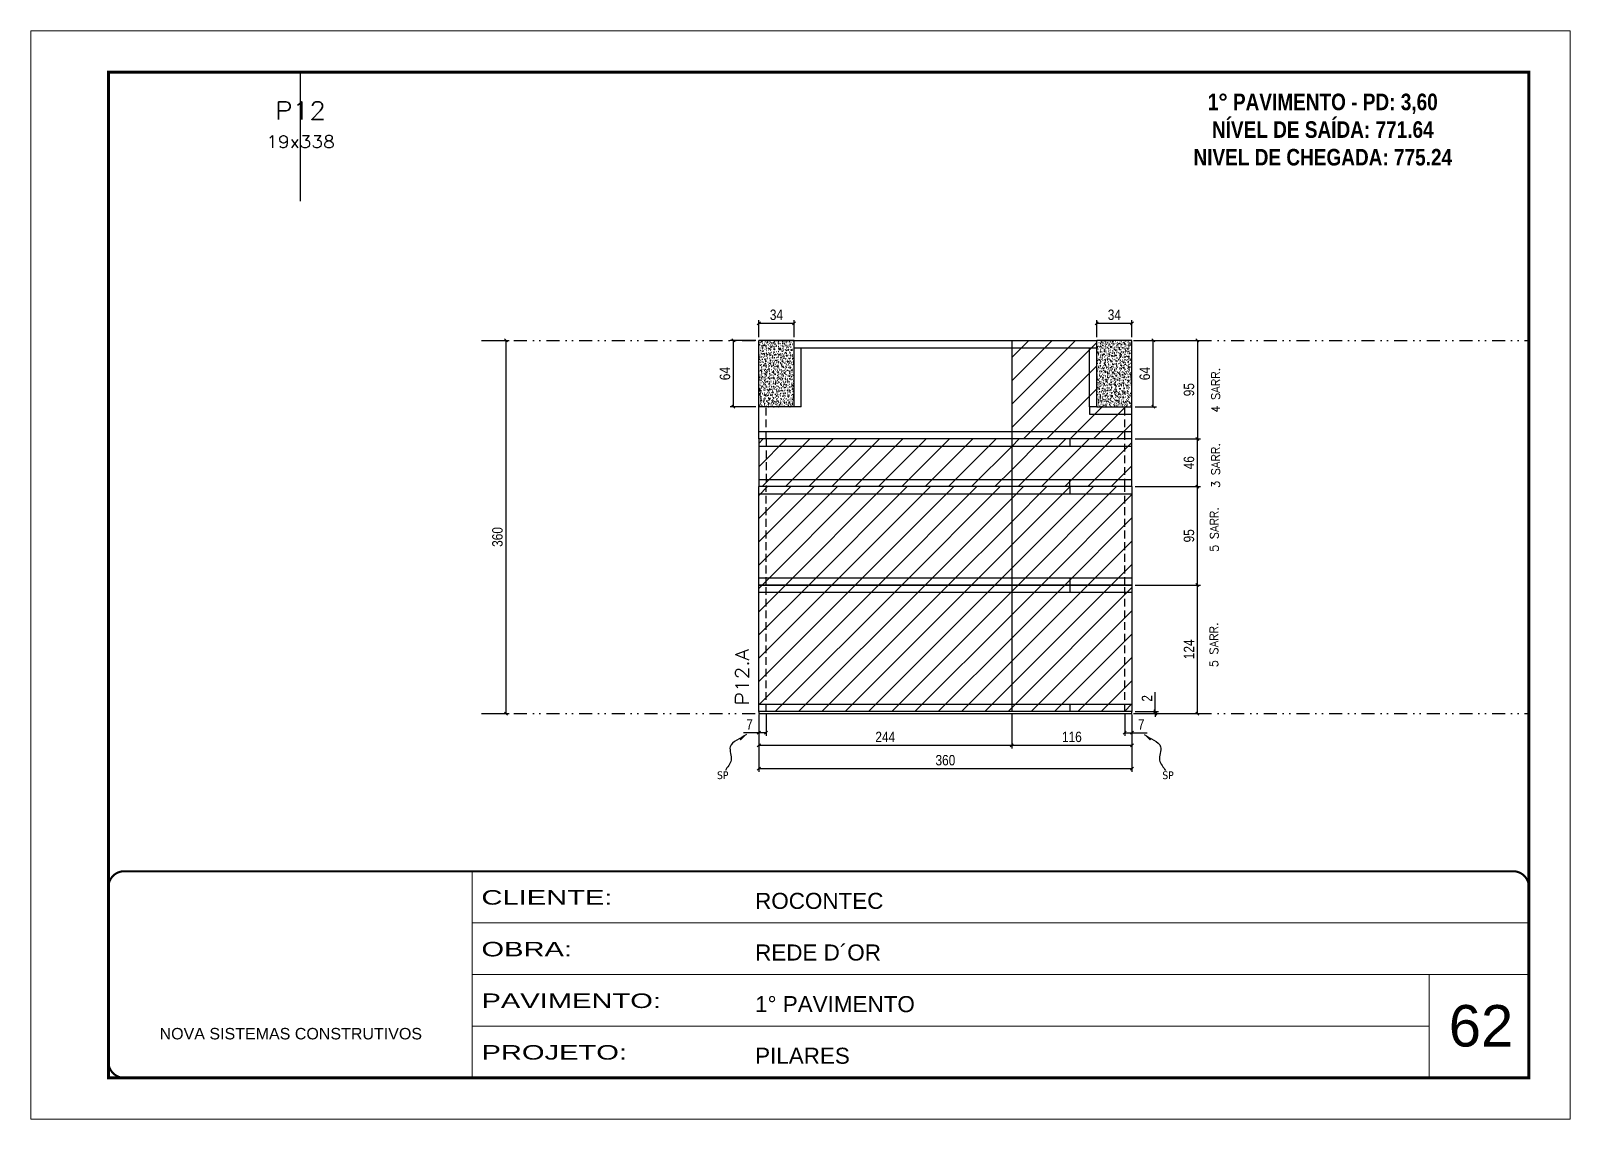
# Model space of a CAD drawing. Extents: x 2949 to 9203, y -16089 to 12527.
# Drawn here: x 4548 to 6033, y -5752 to -4702 of the extents above; entities that cross this region are included whole.
import ezdxf
from ezdxf.enums import TextEntityAlignment as Align

# ---------------------------------------------------------------- set-up
doc = ezdxf.new("R2010")
doc.units = 0
for name, pattern in [('CONTINUO', [0]), ('DASHED', [0.75, 0.5, -0.25]), ('DIVIDE2', [0.625, 0.25, -0.125, 0, -0.125, 0, -0.125]), ('HIDDEN', [0.375, 0.25, -0.125])]:
    doc.linetypes.add(name, pattern=pattern)
for name, color, linetype, lineweight in [('CARIMBO', 255, 'Continuous', 9), ('Folhas', 255, 'Continuous', 9), ('Hachura', 251, 'Continuous', 9), ('SARRAFO DE PRESSAO', 251, 'DASHED', 9), ('Texto Seção', 7, 'Continuous', 15)]:
    doc.layers.add(name, color=color, linetype=linetype, lineweight=lineweight)
for name, color, linetype in [('COTA', 241, 'Continuous'), ('cotas', 4, 'Continuous'), ('NOMENCLATURA', 7, 'Continuous'), ('Nível', 160, 'Continuous'), ('Painéis', 200, 'Continuous'), ('SARR_2.2x7', 40, 'Continuous'), ('Sarrafo de Pressão', 42, 'HIDDEN'), ('texto', 7, 'Continuous'), ('Texto de Titulo', 7, 'Continuous'), ('Texto Qtd Sarr', 242, 'Continuous')]:
    doc.layers.add(name, color=color, linetype=linetype)
doc.styles.add('ARIAL', font='arial.ttf')
doc.styles.add('COTA TECNICA', font='techl___.ttf', dxfattribs={"height": 10})
doc.styles.add('COTA TECNICA-50', font='techl___.ttf', dxfattribs={"height": 10})
doc.styles.add('REGUA-120', font='ROMANS.shx', dxfattribs={"height": 15})
doc.styles.add('ROMANC', font='techb___.ttf', dxfattribs={"height": 2.5})
doc.styles.add('ROMANS', font='romans.shx')
doc.styles.get("Standard").update_dxf_attribs({"font": 'arial.ttf'})
doc.styles.add('Tecnologia', font='')
doc.styles.get('Tecnologia').set_extended_font_data('Forgotten Futurist')
doc.dimstyles.new('COTA PAINEL-50', dxfattribs={"dimtxt": 10, "dimasz": 3, "dimexe": 3, "dimexo": 3, "dimgap": 3, "dimtad": 1, "dimdec": 1, "dimzin": 12, "dimdsep": 46, "dimtxsty": 'COTA TECNICA-50', "dimblk1": 'OBLIQUE', "dimblk2": 'OBLIQUE', "dimsah": 1, "dimcen": 0.9, "dimclrd": 4, "dimclre": 4, "dimclrt": 240, "dimadec": 1, "dimazin": 3, "dimtfac": 1, "dimtdec": 1, "dimtmove": 0, "dimatfit": 3, "dimfxl": 1, "dimtolj": 1, "dimtzin": 12, "dimarcsym": 0})
doc.dimstyles.new('PAINEL', dxfattribs={"dimtxt": 10, "dimasz": 3, "dimexe": 3, "dimexo": 3, "dimgap": 3, "dimtad": 1, "dimdec": 1, "dimzin": 12, "dimdsep": 46, "dimtxsty": 'COTA TECNICA', "dimblk1": 'OBLIQUE', "dimblk2": 'OBLIQUE', "dimsah": 1, "dimcen": 0.9, "dimclrd": 4, "dimclre": 4, "dimclrt": 240, "dimadec": 1, "dimazin": 3, "dimtfac": 1, "dimtdec": 1, "dimtmove": 0, "dimatfit": 3, "dimfxl": 1, "dimtolj": 1, "dimtzin": 12, "dimarcsym": 0})
doc.dimstyles.get("Standard").update_dxf_attribs({"dimtxt": 0.18, "dimasz": 0.18, "dimexe": 0.18, "dimexo": 0.0625, "dimgap": 0.09, "dimtad": 0, "dimtih": 1, "dimtoh": 1, "dimdec": 4, "dimzin": 0, "dimdsep": 46, "dimtxsty": 'Standard', "dimcen": 0.09, "dimadec": 0, "dimazin": 0, "dimtfac": 1, "dimtdec": 4, "dimtofl": 0, "dimtmove": 0, "dimatfit": 3, "dimfxl": 1, "dimtolj": 1, "dimtzin": 0, "dimarcsym": 0})
pattern_1 = [(45, (-129241.967, -38793.522), (-11.2253202, 11.2253202), [])]
pattern_2 = [(50, (-127284.1423, -38779.522), (5.46554007, -0.47817257), [0.5715, -6.2865]), (355, (-127284.1423, -38779.522), (-1.05730264, 5.73170536), [0.4572, -5.02921753]), (100.4514447, (-127283.687, -38779.562), (4.40823741, 5.25353256), [0.48570026, -5.34270734]), (46.1842, (-127284.142, -38777.998), (8.13237123, -1.26126984), [0.85725, -9.42975]), (96.6355576, (-127283.465, -38778.103), (7.122124, 7.42278374), [0.7285507, -8.01406824]), (351.184151, (-127284.142, -38777.998), (7.122124, 7.42278374), [0.685799, -7.54379196]), (21, (-127283.3803, -38778.379), (4.54843174, -3.06795595), [0.5715, -6.2865]), (326, (-127283.3803, -38778.379), (1.85406085, 5.52563898), [0.4572, -5.0292]), (71.451445, (-127283.0013, -38778.6347), (6.40249258, 2.45768307), [0.48570026, -5.34269813]), (37.5, (-127284.1423, -38779.522), (0.092658098, 2.536651166), [0, -4.96824, 0, -5.1054, 0, -5.04825]), (7.5, (-127284.1423, -38779.522), (2.004589875, 3.005417245), [0, -2.91084, 0, -4.85394, 0, -1.92405]), (327.5, (-127285.8416, -38779.522), (4.067717855, -0.17186232), [0, -1.905, 0, -5.9436, 0, -7.8867]), (317.5, (-127286.6036, -38779.522), (4.44387544, 0.76279473), [0, -2.4765, 0, -3.94716, 0, -5.6007])]

# ---------------------------------------------------------------- blocks, each defined once
blk = doc.blocks.new('9999999999')
at = {"color": 30, "linetype": 'CONTINUO'}
for p, q in [((98564.6, 34230.2), (98564.6, 34429.4)), ((98564.6, 34379.6), (99584, 34379.6)), ((98564.6, 34329.8), (99488, 34329.8)), ((99584, 34329.8), (99488, 34329.8)), ((99488, 34329.8), (99488, 34230.2)), ((98564.6, 34280), (99488, 34280))]:
    blk.add_line(p, q, dxfattribs=at)
at = {"color": 30, "linetype": 'CONTINUO', "const_width": 2}
blk.add_lwpolyline([(99584, 34230.2), (99584, 34414.4, 0.414214), (99569, 34429.4), (98229, 34429.4, 0.414214), (98214, 34414.4), (98214, 34245.2, 0.414214), (98229, 34230.2), (99584, 34230.2)], format="xyb", dxfattribs=at)
at = {"layer": 'Folhas'}
blk.add_lwpolyline([(98139, 34190.2), (99624, 34190.2), (99624, 35240.2), (98139, 35240.2)], close=True, dxfattribs=at)
at = {"layer": 'Folhas', "color": 30, "const_width": 3}
blk.add_lwpolyline([(98214, 34230.2), (99584, 34230.2), (99584, 35200.2), (98214, 35200.2)], close=True, dxfattribs=at)
at = {"color": 7, "linetype": 'Continuous', "ltscale": 5, "style": 'ARIAL'}
for s, height, p in [('ROCONTEC', 15.48, (98837.7, 34393.1)), ('REDE D´OR', 15.48, (98837.7, 34343.3)), ('1° PAVIMENTO', 15.483, (98837.7, 34293.5)), ('NOVA SISTEMAS CONSTRUTIVOS', 11.059, (98263.2, 34267.2)), ('PILARES', 15.48, (98837.7, 34243.7))]:
    blk.add_text(s, height=height, dxfattribs=at).set_placement(p)
at = {"layer": 'Folhas', "color": 7, "style": 'Tecnologia', "width": 1.5}
for s, p in [('CLIENTE:', (98573.7, 34397.2)), ('OBRA:', (98573.7, 34347.3)), ('PAVIMENTO:', (98573.7, 34297.5)), ('PROJETO:', (98573.7, 34247.7))]:
    blk.add_text(s, height=14, dxfattribs=at).set_placement(p)
blk = doc.blocks.new('_Oblique')
at = {"color": 0, "linetype": 'ByBlock', "lineweight": -2}
blk.add_line((-0.5, -0.5), (0.5, 0.5), dxfattribs=at)
blk = doc.blocks.new('*D2238')
at = {"layer": 'cotas', "color": 4, "linetype": 'ByBlock', "lineweight": -2, "transparency": 16777216}
for p, q in [((4985.2, -5000.6), (5008.9, -5000.6)), ((5005.9, -5000.6), (5005.9, -5360.6)), ((4985.2, -5360.6), (5008.9, -5360.6))]:
    blk.add_line(p, q, dxfattribs=at)
at = {"layer": 'Defpoints', "color": 0, "linetype": 'ByBlock', "transparency": 16777216}
for p in [(4982.2, -5000.6), (4982.2, -5360.6), (5005.9, -5360.6)]:
    blk.add_point(p, dxfattribs=at)
at = {"layer": 'cotas', "color": 4, "linetype": 'ByBlock', "lineweight": -2, "transparency": 16777216, "xscale": 3, "yscale": 3, "zscale": 3}
for p, rotation in [((5005.9, -5000.6), 90), ((5005.9, -5360.6), 270)]:
    blk.add_blockref('_Oblique', p, dxfattribs=dict(at, rotation=rotation))
at = {"layer": 'cotas', "color": 240, "linetype": 'ByBlock', "transparency": 16777216, "insert": (4997.7, -5190.2), "char_height": 10, "attachment_point": 5, "rotation": 90, "style": 'COTA TECNICA'}
blk.add_mtext('\\A1;360', dxfattribs=at)
blk = doc.blocks.new('titulo1')
at = {"layer": 'Defpoints', "color": 252, "linetype": 'HIDDEN', "ltscale": 2}
blk.add_line((0, 0), (0, 125), dxfattribs=at)
at = {"layer": 'Defpoints', "style": 'ROMANS', "oblique": 15}
blk.add_attdef('FOLHA', text='', height=10, dxfattribs=at).set_placement((0, 15.6), align=Align.MIDDLE_CENTER)
at = {"layer": 'Texto Qtd Sarr', "color": 3, "style": 'ROMANS', "oblique": 15}
for tag, height, p in [('TITULO', 17, (0, 71.4)), ('SEÇÃO', 12, (0, 41.5))]:
    blk.add_attdef(tag, text='', height=height, dxfattribs=at).set_placement(p, align=Align.MIDDLE_CENTER)
blk = doc.blocks.new('*D2241')
at = {"layer": 'COTA', "color": 4, "lineweight": -2, "transparency": 16777216}
for p, q in [((5249.8, -5361.6), (5249.8, -5416.8)), ((5609.8, -5361.6), (5609.8, -5416.8)), ((5609.8, -5413.8), (5249.8, -5413.8))]:
    blk.add_line(p, q, dxfattribs=at)
at = {"layer": 'Defpoints', "color": 0, "transparency": 16777216}
for p in [(5249.8, -5358.6), (5609.8, -5358.6), (5249.8, -5413.8)]:
    blk.add_point(p, dxfattribs=at)
at = {"layer": 'COTA', "color": 4, "lineweight": -2, "transparency": 16777216, "xscale": 3, "yscale": 3, "zscale": 3, "rotation": 180}
blk.add_blockref('_Oblique', (5249.8, -5413.8), dxfattribs=at)
at = {"layer": 'COTA', "color": 4, "lineweight": -2, "transparency": 16777216, "xscale": 3, "yscale": 3, "zscale": 3}
blk.add_blockref('_Oblique', (5609.8, -5413.8), dxfattribs=at)
at = {"layer": 'COTA', "color": 240, "transparency": 16777216, "insert": (5429.8, -5405.6), "char_height": 10, "attachment_point": 5, "style": 'COTA TECNICA'}
blk.add_mtext('\\A1;360', dxfattribs=at)
blk = doc.blocks.new('*D2242')
at = {"layer": 'COTA', "color": 4, "lineweight": -2, "transparency": 16777216}
for p, q in [((5602.8, -5361.6), (5602.8, -5382.1)), ((5609.8, -5363.6), (5609.8, -5382.1)), ((5602.8, -5379.1), (5609.8, -5379.1)), ((5609.8, -5379.1), (5624.5, -5379.1))]:
    blk.add_line(p, q, dxfattribs=at)
at = {"layer": 'Defpoints', "color": 0, "transparency": 16777216}
for p in [(5602.8, -5358.6), (5609.8, -5360.6), (5609.8, -5379.1)]:
    blk.add_point(p, dxfattribs=at)
at = {"layer": 'COTA', "color": 4, "lineweight": -2, "transparency": 16777216, "xscale": 3, "yscale": 3, "zscale": 3, "rotation": 180}
blk.add_blockref('_Oblique', (5602.8, -5379.1), dxfattribs=at)
at = {"layer": 'COTA', "color": 4, "lineweight": -2, "transparency": 16777216, "xscale": 3, "yscale": 3, "zscale": 3}
blk.add_blockref('_Oblique', (5609.8, -5379.1), dxfattribs=at)
at = {"layer": 'COTA', "color": 240, "transparency": 16777216, "insert": (5618.7, -5371), "char_height": 10, "attachment_point": 5, "style": 'COTA TECNICA-50'}
blk.add_mtext('\\A1;7', dxfattribs=at)
blk = doc.blocks.new('*D2243')
at = {"layer": 'COTA', "color": 4, "lineweight": -2, "transparency": 16777216}
for p, q in [((5249.8, -5363.6), (5249.8, -5382.1)), ((5256.8, -5361.6), (5256.8, -5382.1)), ((5249.8, -5379.1), (5235.1, -5379.1)), ((5256.8, -5379.1), (5249.8, -5379.1))]:
    blk.add_line(p, q, dxfattribs=at)
at = {"layer": 'Defpoints', "color": 0, "transparency": 16777216}
for p in [(5249.8, -5360.6), (5256.8, -5358.6), (5249.8, -5379.1)]:
    blk.add_point(p, dxfattribs=at)
at = {"layer": 'COTA', "color": 4, "lineweight": -2, "transparency": 16777216, "xscale": 3, "yscale": 3, "zscale": 3, "rotation": 180}
blk.add_blockref('_Oblique', (5249.8, -5379.1), dxfattribs=at)
at = {"layer": 'COTA', "color": 4, "lineweight": -2, "transparency": 16777216, "xscale": 3, "yscale": 3, "zscale": 3}
blk.add_blockref('_Oblique', (5256.8, -5379.1), dxfattribs=at)
at = {"layer": 'COTA', "color": 240, "transparency": 16777216, "insert": (5240.9, -5371), "char_height": 10, "attachment_point": 5, "style": 'COTA TECNICA-50'}
blk.add_mtext('\\A1;7', dxfattribs=at)
blk = doc.blocks.new('*D2244')
at = {"layer": 'COTA', "color": 4, "lineweight": -2, "transparency": 16777216}
for p, q in [((5612.8, -5236.6), (5675.9, -5236.6)), ((5672.9, -5360.6), (5672.9, -5236.6)), ((5612.8, -5360.6), (5675.9, -5360.6))]:
    blk.add_line(p, q, dxfattribs=at)
at = {"layer": 'Defpoints', "color": 0, "transparency": 16777216}
for p in [(5609.8, -5236.6), (5672.9, -5236.6), (5609.8, -5360.6)]:
    blk.add_point(p, dxfattribs=at)
at = {"layer": 'COTA', "color": 4, "lineweight": -2, "transparency": 16777216, "xscale": 3, "yscale": 3, "zscale": 3}
for p, rotation in [((5672.9, -5236.6), 90), ((5672.9, -5360.6), 270)]:
    blk.add_blockref('_Oblique', p, dxfattribs=dict(at, rotation=rotation))
at = {"layer": 'COTA', "color": 240, "transparency": 16777216, "insert": (5664.8, -5298.6), "char_height": 10, "attachment_point": 5, "rotation": 90, "style": 'COTA TECNICA-50'}
blk.add_mtext('\\A1;124', dxfattribs=at)
blk = doc.blocks.new('*D2245')
at = {"layer": 'COTA', "color": 4, "lineweight": -2, "transparency": 16777216}
for p, q in [((5632.3, -5358.6), (5632.3, -5339.8)), ((5612.8, -5358.6), (5635.3, -5358.6)), ((5612.8, -5360.6), (5635.3, -5360.6)), ((5632.3, -5360.6), (5632.3, -5358.6)), ((5632.3, -5360.6), (5632.3, -5363.6))]:
    blk.add_line(p, q, dxfattribs=at)
at = {"layer": 'Defpoints', "color": 0, "transparency": 16777216}
for p in [(5609.8, -5358.6), (5609.8, -5360.6), (5632.3, -5360.6)]:
    blk.add_point(p, dxfattribs=at)
at = {"layer": 'COTA', "color": 4, "lineweight": -2, "transparency": 16777216, "xscale": 3, "yscale": 3, "zscale": 3}
for p, rotation in [((5632.3, -5358.6), 270), ((5632.3, -5360.6), 90)]:
    blk.add_blockref('_Oblique', p, dxfattribs=dict(at, rotation=rotation))
at = {"layer": 'COTA', "color": 240, "transparency": 16777216, "insert": (5624.3, -5345.9), "char_height": 10, "attachment_point": 5, "rotation": 90, "style": 'COTA TECNICA-50'}
blk.add_mtext('\\A1;2', dxfattribs=at)
blk = doc.blocks.new('*D2246')
at = {"layer": 'COTA', "color": 4, "linetype": 'ByBlock', "lineweight": -2, "transparency": 16777216}
for p, q in [((5612.8, -5141.6), (5675.9, -5141.6)), ((5672.9, -5236.6), (5672.9, -5141.6)), ((5612.8, -5236.6), (5675.9, -5236.6))]:
    blk.add_line(p, q, dxfattribs=at)
at = {"layer": 'Defpoints', "color": 0, "linetype": 'ByBlock', "transparency": 16777216}
for p in [(5609.8, -5141.6), (5672.9, -5141.6), (5609.8, -5236.6)]:
    blk.add_point(p, dxfattribs=at)
at = {"layer": 'COTA', "color": 4, "linetype": 'ByBlock', "lineweight": -2, "transparency": 16777216, "xscale": 3, "yscale": 3, "zscale": 3}
for p, rotation in [((5672.9, -5141.6), 90), ((5672.9, -5236.6), 270)]:
    blk.add_blockref('_Oblique', p, dxfattribs=dict(at, rotation=rotation))
at = {"layer": 'COTA', "color": 240, "linetype": 'ByBlock', "transparency": 16777216, "insert": (5664.8, -5189.1), "char_height": 10, "attachment_point": 5, "rotation": 90, "style": 'COTA TECNICA'}
blk.add_mtext('\\A1;95', dxfattribs=at)
blk = doc.blocks.new('*D2247')
at = {"layer": 'COTA', "color": 4, "linetype": 'ByBlock', "lineweight": -2, "transparency": 16777216}
for p, q in [((5612.8, -5000.6), (5675.9, -5000.6)), ((5672.9, -5000.6), (5672.9, -5095.6)), ((5612.8, -5095.6), (5675.9, -5095.6))]:
    blk.add_line(p, q, dxfattribs=at)
at = {"layer": 'Defpoints', "color": 0, "linetype": 'ByBlock', "transparency": 16777216}
for p in [(5609.8, -5000.6), (5609.8, -5095.6), (5672.9, -5095.6)]:
    blk.add_point(p, dxfattribs=at)
at = {"layer": 'COTA', "color": 4, "linetype": 'ByBlock', "lineweight": -2, "transparency": 16777216, "xscale": 3, "yscale": 3, "zscale": 3}
for p, rotation in [((5672.9, -5000.6), 90), ((5672.9, -5095.6), 270)]:
    blk.add_blockref('_Oblique', p, dxfattribs=dict(at, rotation=rotation))
at = {"layer": 'COTA', "color": 240, "linetype": 'ByBlock', "transparency": 16777216, "insert": (5664.8, -5048.1), "char_height": 10, "attachment_point": 5, "rotation": 90, "style": 'COTA TECNICA'}
blk.add_mtext('\\A1;95', dxfattribs=at)
blk = doc.blocks.new('*D2249')
at = {"layer": 'COTA', "color": 4, "linetype": 'ByBlock', "lineweight": -2, "transparency": 16777216}
for p, q in [((5246.8, -5000.6), (5222.3, -5000.6)), ((5225.3, -5064.6), (5225.3, -5000.6)), ((5246.8, -5064.6), (5222.3, -5064.6))]:
    blk.add_line(p, q, dxfattribs=at)
at = {"layer": 'Defpoints', "color": 0, "linetype": 'ByBlock', "transparency": 16777216}
for p in [(5225.3, -5000.6), (5249.8, -5000.6), (5249.8, -5064.6)]:
    blk.add_point(p, dxfattribs=at)
at = {"layer": 'COTA', "color": 4, "linetype": 'ByBlock', "lineweight": -2, "transparency": 16777216, "xscale": 3, "yscale": 3, "zscale": 3}
for p, rotation in [((5225.3, -5000.6), 90), ((5225.3, -5064.6), 270)]:
    blk.add_blockref('_Oblique', p, dxfattribs=dict(at, rotation=rotation))
at = {"layer": 'COTA', "color": 240, "linetype": 'ByBlock', "transparency": 16777216, "insert": (5217.2, -5032.6), "char_height": 10, "attachment_point": 5, "rotation": 90, "style": 'COTA TECNICA'}
blk.add_mtext('\\A1;64', dxfattribs=at)
blk = doc.blocks.new('*D2248')
at = {"layer": 'COTA', "color": 4, "linetype": 'ByBlock', "lineweight": -2, "transparency": 16777216}
for p, q in [((5612.8, -5000.6), (5633.3, -5000.6)), ((5630.3, -5064.6), (5630.3, -5000.6)), ((5612.8, -5064.6), (5633.3, -5064.6))]:
    blk.add_line(p, q, dxfattribs=at)
at = {"layer": 'Defpoints', "color": 0, "linetype": 'ByBlock', "transparency": 16777216}
for p in [(5609.8, -5000.6), (5630.3, -5000.6), (5609.8, -5064.6)]:
    blk.add_point(p, dxfattribs=at)
at = {"layer": 'COTA', "color": 4, "linetype": 'ByBlock', "lineweight": -2, "transparency": 16777216, "xscale": 3, "yscale": 3, "zscale": 3}
for p, rotation in [((5630.3, -5000.6), 90), ((5630.3, -5064.6), 270)]:
    blk.add_blockref('_Oblique', p, dxfattribs=dict(at, rotation=rotation))
at = {"layer": 'COTA', "color": 240, "linetype": 'ByBlock', "transparency": 16777216, "insert": (5622.2, -5032.6), "char_height": 10, "attachment_point": 5, "rotation": 90, "style": 'COTA TECNICA'}
blk.add_mtext('\\A1;64', dxfattribs=at)
blk = doc.blocks.new('*D2239')
at = {"layer": 'COTA', "color": 4, "linetype": 'ByBlock', "lineweight": -2, "transparency": 16777216}
for p, q in [((5249.8, -5361.6), (5249.8, -5394.2)), ((5493.8, -5361.6), (5493.8, -5394.2)), ((5249.8, -5391.2), (5493.8, -5391.2))]:
    blk.add_line(p, q, dxfattribs=at)
at = {"layer": 'Defpoints', "color": 0, "linetype": 'ByBlock', "transparency": 16777216}
for p in [(5249.8, -5358.6), (5493.8, -5358.6), (5493.8, -5391.2)]:
    blk.add_point(p, dxfattribs=at)
at = {"layer": 'COTA', "color": 4, "linetype": 'ByBlock', "lineweight": -2, "transparency": 16777216, "xscale": 3, "yscale": 3, "zscale": 3, "rotation": 180}
blk.add_blockref('_Oblique', (5249.8, -5391.2), dxfattribs=at)
at = {"layer": 'COTA', "color": 4, "linetype": 'ByBlock', "lineweight": -2, "transparency": 16777216, "xscale": 3, "yscale": 3, "zscale": 3}
blk.add_blockref('_Oblique', (5493.8, -5391.2), dxfattribs=at)
at = {"layer": 'COTA', "color": 240, "linetype": 'ByBlock', "transparency": 16777216, "insert": (5371.8, -5383.1), "char_height": 10, "attachment_point": 5, "style": 'COTA TECNICA'}
blk.add_mtext('\\A1;244', dxfattribs=at)
blk = doc.blocks.new('*D2240')
at = {"layer": 'COTA', "color": 4, "linetype": 'ByBlock', "lineweight": -2, "transparency": 16777216}
for p, q in [((5493.8, -5361.6), (5493.8, -5394.2)), ((5609.8, -5363.6), (5609.8, -5394.2)), ((5493.8, -5391.2), (5609.8, -5391.2))]:
    blk.add_line(p, q, dxfattribs=at)
at = {"layer": 'Defpoints', "color": 0, "linetype": 'ByBlock', "transparency": 16777216}
for p in [(5493.8, -5358.6), (5609.8, -5360.6), (5609.8, -5391.2)]:
    blk.add_point(p, dxfattribs=at)
at = {"layer": 'COTA', "color": 4, "linetype": 'ByBlock', "lineweight": -2, "transparency": 16777216, "xscale": 3, "yscale": 3, "zscale": 3, "rotation": 180}
blk.add_blockref('_Oblique', (5493.8, -5391.2), dxfattribs=at)
at = {"layer": 'COTA', "color": 4, "linetype": 'ByBlock', "lineweight": -2, "transparency": 16777216, "xscale": 3, "yscale": 3, "zscale": 3}
blk.add_blockref('_Oblique', (5609.8, -5391.2), dxfattribs=at)
at = {"layer": 'COTA', "color": 240, "linetype": 'ByBlock', "transparency": 16777216, "insert": (5551.8, -5383.1), "char_height": 10, "attachment_point": 5, "style": 'COTA TECNICA'}
blk.add_mtext('\\A1;116', dxfattribs=at)
blk = doc.blocks.new('*D2250')
at = {"layer": 'COTA', "color": 4, "lineweight": -2, "transparency": 16777216}
for p, q in [((5612.8, -5095.6), (5675.9, -5095.6)), ((5672.9, -5141.6), (5672.9, -5095.6)), ((5612.8, -5141.6), (5675.9, -5141.6))]:
    blk.add_line(p, q, dxfattribs=at)
at = {"layer": 'Defpoints', "color": 0, "transparency": 16777216}
for p in [(5609.8, -5095.6), (5672.9, -5095.6), (5609.8, -5141.6)]:
    blk.add_point(p, dxfattribs=at)
at = {"layer": 'COTA', "color": 4, "lineweight": -2, "transparency": 16777216, "xscale": 3, "yscale": 3, "zscale": 3}
for p, rotation in [((5672.9, -5095.6), 90), ((5672.9, -5141.6), 270)]:
    blk.add_blockref('_Oblique', p, dxfattribs=dict(at, rotation=rotation))
at = {"layer": 'COTA', "color": 240, "transparency": 16777216, "insert": (5664.8, -5118.6), "char_height": 10, "attachment_point": 5, "rotation": 90, "style": 'COTA TECNICA'}
blk.add_mtext('\\A1;46', dxfattribs=at)
blk = doc.blocks.new('*D2275')
at = {"layer": 'COTA', "color": 4, "lineweight": -2, "transparency": 16777216}
for p, q in [((5249.8, -4997.6), (5249.8, -4981.1)), ((5249.8, -4984.1), (5283.8, -4984.1)), ((5283.8, -4997.6), (5283.8, -4981.1))]:
    blk.add_line(p, q, dxfattribs=at)
at = {"layer": 'Defpoints', "color": 0, "transparency": 16777216}
for p in [(5283.8, -4984.1), (5249.8, -5000.6), (5283.8, -5000.6)]:
    blk.add_point(p, dxfattribs=at)
at = {"layer": 'COTA', "color": 4, "lineweight": -2, "transparency": 16777216, "xscale": 3, "yscale": 3, "zscale": 3, "rotation": 180}
blk.add_blockref('_Oblique', (5249.8, -4984.1), dxfattribs=at)
at = {"layer": 'COTA', "color": 4, "lineweight": -2, "transparency": 16777216, "xscale": 3, "yscale": 3, "zscale": 3}
blk.add_blockref('_Oblique', (5283.8, -4984.1), dxfattribs=at)
at = {"layer": 'COTA', "color": 240, "transparency": 16777216, "insert": (5266.8, -4975.9), "char_height": 10, "attachment_point": 5, "style": 'COTA TECNICA-50'}
blk.add_mtext('\\A1;34', dxfattribs=at)
blk = doc.blocks.new('*D2276')
at = {"layer": 'COTA', "color": 4, "lineweight": -2, "transparency": 16777216}
for p, q in [((5575.8, -4997.6), (5575.8, -4981.1)), ((5575.8, -4984.1), (5609.8, -4984.1)), ((5609.8, -4997.6), (5609.8, -4981.1))]:
    blk.add_line(p, q, dxfattribs=at)
at = {"layer": 'Defpoints', "color": 0, "transparency": 16777216}
for p in [(5609.8, -4984.1), (5575.8, -5000.6), (5609.8, -5000.6)]:
    blk.add_point(p, dxfattribs=at)
at = {"layer": 'COTA', "color": 4, "lineweight": -2, "transparency": 16777216, "xscale": 3, "yscale": 3, "zscale": 3, "rotation": 180}
blk.add_blockref('_Oblique', (5575.8, -4984.1), dxfattribs=at)
at = {"layer": 'COTA', "color": 4, "lineweight": -2, "transparency": 16777216, "xscale": 3, "yscale": 3, "zscale": 3}
blk.add_blockref('_Oblique', (5609.8, -4984.1), dxfattribs=at)
at = {"layer": 'COTA', "color": 240, "transparency": 16777216, "insert": (5592.8, -4975.9), "char_height": 10, "attachment_point": 5, "style": 'COTA TECNICA-50'}
blk.add_mtext('\\A1;34', dxfattribs=at)

msp = doc.modelspace()

# ---------------------------------------------------------------- hatches: boundary and pattern name
at = {"layer": 'COTA', "linetype": 'ByBlock'}
h = msp.add_hatch(dxfattribs=at)
h.set_pattern_fill('AR-CONC', color=256, scale=0.03)
h.set_pattern_definition(pattern_2)
h.paths.add_polyline_path([(5249.79, -5064.61), (5283.79, -5064.61), (5283.79, -5000.61), (5249.79, -5000.61)])
h = msp.add_hatch(dxfattribs=at)
h.set_pattern_fill('AR-CONC', color=256, scale=0.03)
h.set_pattern_definition(pattern_2)
h.paths.add_polyline_path([(5609.79, -5000.61), (5575.79, -5000.61), (5575.79, -5064.61), (5609.79, -5064.61)])
at = {"layer": 'Hachura', "linetype": 'ByBlock'}
h = msp.add_hatch(dxfattribs=at)
h.set_pattern_fill('ANSI31', color=256, scale=5)
h.set_pattern_definition([(45, (-129241.967, -38747.522), (-11.2253202, 11.2253202), [])])
h.paths.add_polyline_path([(5575.79, -5000.61), (5493.79, -5000.61), (5493.79, -5095.61), (5609.79, -5095.61), (5609.79, -5064.61), (5575.79, -5064.61)])
at = {"layer": 'Hachura'}
h = msp.add_hatch(dxfattribs=at)
h.set_pattern_fill('ANSI31', color=256, scale=5)
h.paths.add_polyline_path([(5493.79, -5095.61), (5249.79, -5095.61), (5249.79, -5141.61), (5493.79, -5141.61)])
h = msp.add_hatch(dxfattribs=at)
h.set_pattern_fill('ANSI31', color=256, scale=5)
h.paths.add_polyline_path([(5609.79, -5095.61), (5493.79, -5095.61), (5493.79, -5141.61), (5609.79, -5141.61)])
at = {"layer": 'Hachura', "linetype": 'ByBlock'}
h = msp.add_hatch(dxfattribs=at)
h.set_pattern_fill('ANSI31', color=256, scale=5)
h.set_pattern_definition(pattern_1)
h.paths.add_polyline_path([(5493.79, -5141.61), (5249.79, -5141.61), (5249.79, -5236.61), (5493.79, -5236.61)])
h = msp.add_hatch(dxfattribs=at)
h.set_pattern_fill('ANSI31', color=256, scale=5)
h.set_pattern_definition(pattern_1)
h.paths.add_polyline_path([(5609.79, -5141.61), (5493.79, -5141.61), (5493.79, -5236.61), (5609.79, -5236.61)])
h = msp.add_hatch(dxfattribs=at)
h.set_pattern_fill('ANSI31', color=256, scale=5)
h.set_pattern_definition(pattern_1)
h.paths.add_polyline_path([(5249.79, -5236.61), (5249.79, -5358.61), (5493.79, -5358.61), (5493.79, -5236.61)])
h = msp.add_hatch(dxfattribs=at)
h.set_pattern_fill('ANSI31', color=256, scale=5)
h.set_pattern_definition(pattern_1)
h.paths.add_polyline_path([(5493.79, -5358.61), (5609.79, -5358.61), (5609.79, -5236.61), (5493.79, -5236.61)])

# ---------------------------------------------------------------- linework, layer by layer
at = {"layer": 'COTA', "linetype": 'ByBlock'}
for p, q in [((5249.79, -5064.61), (5249.79, -5000.61)), ((5283.79, -5000.61), (5249.79, -5000.61)), ((5609.79, -5000.61), (5575.79, -5000.61)), ((5609.79, -5064.61), (5609.79, -5000.61))]:
    msp.add_line(p, q, dxfattribs=at)
at = {"layer": 'Nível', "color": 4, "linetype": 'DIVIDE2', "ltscale": 50}
for p, q in [((4982.19, -5000.61), (5992.53, -5000.61)), ((4982.19, -5360.61), (5992.53, -5360.61))]:
    msp.add_line(p, q, dxfattribs=at)
at = {"layer": 'Painéis'}
for p, q in [((5283.79, -5000.61), (5575.79, -5000.61)), ((5283.79, -5064.61), (5283.79, -5000.61)), ((5493.79, -5000.61), (5493.79, -5358.61)), ((5575.79, -5064.61), (5575.79, -5000.61)), ((5283.79, -5064.61), (5249.79, -5064.61)), ((5249.79, -5095.61), (5249.79, -5064.61)), ((5575.79, -5064.61), (5609.79, -5064.61)), ((5609.79, -5095.61), (5609.79, -5064.61)), ((5609.79, -5095.61), (5249.79, -5095.61)), ((5249.79, -5095.61), (5249.79, -5141.61)), ((5609.79, -5141.61), (5609.79, -5095.61)), ((5249.79, -5358.61), (5249.79, -5141.61)), ((5609.79, -5141.61), (5249.79, -5141.61)), ((5609.79, -5141.61), (5609.79, -5358.61)), ((5249.79, -5236.61), (5609.79, -5236.61)), ((5609.79, -5236.61), (5249.79, -5236.61)), ((5609.79, -5358.61), (5249.79, -5358.61))]:
    msp.add_line(p, q, dxfattribs=at)
msp.add_lwpolyline([(5609.79, -5358.61), (5249.79, -5358.61), (5249.79, -5360.61), (5609.79, -5360.61)], close=True, dxfattribs=at)
at = {"layer": 'SARR_2.2x7'}
for p, q in [((5283.79, -5007.61), (5575.79, -5007.61)), ((5290.79, -5064.61), (5290.79, -5007.61)), ((5568.79, -5064.61), (5568.79, -5007.61)), ((5290.79, -5064.61), (5283.79, -5064.61)), ((5575.79, -5064.61), (5568.79, -5064.61)), ((5568.79, -5064.61), (5568.79, -5071.61)), ((5568.79, -5071.61), (5609.79, -5071.61)), ((5249.79, -5088.61), (5493.79, -5088.61)), ((5493.79, -5088.61), (5609.79, -5088.61)), ((5249.79, -5102.61), (5549.79, -5102.61)), ((5549.79, -5095.61), (5549.79, -5102.61)), ((5549.79, -5102.61), (5609.79, -5102.61)), ((5249.79, -5134.61), (5549.79, -5134.61)), ((5549.79, -5134.61), (5609.79, -5134.61)), ((5549.79, -5141.61), (5549.79, -5134.61)), ((5249.79, -5148.61), (5549.79, -5148.61)), ((5549.79, -5141.61), (5549.79, -5148.61)), ((5549.79, -5148.61), (5609.79, -5148.61)), ((5249.79, -5229.61), (5549.79, -5229.61)), ((5549.79, -5229.61), (5609.79, -5229.61)), ((5549.79, -5229.61), (5549.79, -5236.61)), ((5549.79, -5236.61), (5549.79, -5243.61)), ((5249.79, -5243.61), (5549.79, -5243.61)), ((5549.79, -5243.61), (5609.79, -5243.61)), ((5249.79, -5351.61), (5549.79, -5351.61)), ((5549.79, -5351.61), (5609.79, -5351.61)), ((5549.79, -5351.61), (5549.79, -5358.61))]:
    msp.add_line(p, q, dxfattribs=at)
at = {"layer": 'Sarrafo de Pressão', "ltscale": 30}
for p, q in [((5256.79, -5095.61), (5256.79, -5064.61)), ((5602.79, -5095.61), (5602.79, -5064.61)), ((5256.79, -5095.61), (5256.79, -5141.61)), ((5602.79, -5141.61), (5602.79, -5095.61)), ((5256.79, -5236.61), (5256.79, -5141.61)), ((5602.79, -5236.61), (5602.79, -5141.61)), ((5256.79, -5358.61), (5256.79, -5236.61)), ((5602.79, -5358.61), (5602.79, -5236.61))]:
    msp.add_line(p, q, dxfattribs=at)

# ---------------------------------------------------------------- block references
at = {"layer": 'SARRAFO DE PRESSAO', "color": 6, "linetype": 'ByBlock'}
msp.add_blockref('9999999999', (-93591.44, -39942.1), dxfattribs=at)
at = {"layer": 'Texto Seção'}
ref = msp.add_blockref('titulo1', (4807.72, -4866.33), dxfattribs=at)
ref.add_attrib('TITULO', 'P12', dxfattribs={"layer": 'Texto de Titulo', "color": 7, "height": 17, "style": 'ROMANS', "width": 1.1}).set_placement((4807.72, -4778.83), align=Align.MIDDLE_CENTER)
ref.add_attrib('SEÇÃO', '19x338', dxfattribs={"layer": 'Texto de Titulo', "color": 7, "height": 12, "style": 'ROMANS', "width": 1.1}).set_placement((4807.72, -4808.83), align=Align.MIDDLE_CENTER)

# ---------------------------------------------------------------- texts
at = {"layer": 'CARIMBO', "style": 'ARIAL'}
msp.add_text('62', height=40, dxfattribs=at).set_placement((5915.39, -5681.75))
at = {"layer": 'NOMENCLATURA', "color": 2, "insert": (5793.86, -4735.83), "char_height": 16, "attachment_point": 2, "style": 'ROMANC'}
msp.add_mtext_dynamic_manual_height_columns('\\P1° PAVIMENTO - PD: 3,60\\PNÍVEL DE SAÍDA: 771.64\\PNIVEL DE CHEGADA: 775.24', width=300.2766, gutter_width=1, heights=[0], dxfattribs=at)
at = {"layer": 'texto', "color": 0, "char_height": 7.5, "attachment_point": 5}
for insert in [(5215.01, -5420.1), (5644.57, -5420.1)]:
    msp.add_mtext('{\\fTahoma|b0|i0|c0|p34;\\C4;SP}', dxfattribs=dict(at, insert=insert))
at = {"layer": 'Texto Seção', "linetype": 'Continuous', "style": 'ROMANS'}
for s, p in [('4 SARR.', (5694.52, -5070.29)), ('3 SARR.', (5694.52, -5142.96)), ('5 SARR.', (5693.22, -5204.58)), ('5 SARR.', (5692.8, -5315.89))]:
    msp.add_text(s, height=8, rotation=90, dxfattribs=at).set_placement(p)
at = {"layer": 'Texto Seção', "style": 'REGUA-120', "width": 1.1}
msp.add_text('P12.A', height=13, rotation=90, dxfattribs=at).set_placement((5240.21, -5352.71))

# ---------------------------------------------------------------- dimensions: what is measured, and where the dimension line sits
at = {"layer": 'COTA'}
for base, p1, p2, picture, middle in [((5283.79, -4984.08), (5249.79, -5000.61), (5283.79, -5000.61), '*D2275', (5266.79, -4975.86)), ((5609.79, -4984.08), (5575.79, -5000.61), (5609.79, -5000.61), '*D2276', (5592.79, -4975.86)), ((5609.79, -5379.12), (5602.79, -5358.61), (5609.79, -5360.61), '*D2242', (5618.66, -5371.05))]:
    dim = msp.add_linear_dim(base=base, p1=p1, p2=p2, dimstyle='COTA PAINEL-50', dxfattribs=at)
    dim.commit()
    dim.dimension.update_dxf_attribs({"geometry": picture, "text_midpoint": middle})
at = {"layer": 'COTA', "linetype": 'ByBlock'}
for base, p1, p2, picture, middle in [((5225.32, -5000.61), (5249.79, -5064.61), (5249.79, -5000.61), '*D2249', (5217.21, -5032.61)), ((5672.91, -5141.61), (5609.79, -5236.61), (5609.79, -5141.61), '*D2246', (5664.77, -5189.11))]:
    dim = msp.add_linear_dim(base=base, p1=p1, p2=p2, angle=90, dimstyle='PAINEL', override={"dimtmove": 1}, dxfattribs=at)
    dim.commit()
    dim.dimension.update_dxf_attribs({"geometry": picture, "text_midpoint": middle})
for base, p1, p2, picture, middle in [((5672.91, -5095.61), (5609.79, -5000.61), (5609.79, -5095.61), '*D2247', (5664.77, -5048.11)), ((5630.28, -5000.61), (5609.79, -5064.61), (5609.79, -5000.61), '*D2248', (5622.18, -5032.61))]:
    dim = msp.add_linear_dim(base=base, p1=p1, p2=p2, angle=90, dimstyle='PAINEL', dxfattribs=at)
    dim.commit()
    dim.dimension.update_dxf_attribs({"geometry": picture, "text_midpoint": middle})
at = {"layer": 'COTA'}
for base, p1, p2, angle, dimstyle, picture, middle in [((5672.91, -5095.61), (5609.79, -5141.61), (5609.79, -5095.61), 90, 'PAINEL', '*D2250', (5664.81, -5118.61)), ((5672.91, -5236.61), (5609.79, -5360.61), (5609.79, -5236.61), 90, 'COTA PAINEL-50', '*D2244', (5664.84, -5298.61)), ((5249.79, -5379.12), (5256.79, -5358.61), (5249.79, -5360.61), 180, 'COTA PAINEL-50', '*D2243', (5240.93, -5371.05))]:
    dim = msp.add_linear_dim(base=base, p1=p1, p2=p2, angle=angle, dimstyle=dimstyle, dxfattribs=at)
    dim.commit()
    dim.dimension.update_dxf_attribs({"geometry": picture, "text_midpoint": middle})
dim = msp.add_linear_dim(base=(5632.32, -5360.61), p1=(5609.79, -5358.61), p2=(5609.79, -5360.61), angle=90, dimstyle='COTA PAINEL-50', dxfattribs=at)
dim.commit()
dim.dimension.update_dxf_attribs({"geometry": '*D2245', "text_midpoint": (5632.32, -5345.86), "dimtype": 160})
dim = msp.add_linear_dim(base=(5249.79, -5413.8), p1=(5609.79, -5358.61), p2=(5249.79, -5358.61), angle=180, dimstyle='PAINEL', override={"dimarcsym": 2}, dxfattribs=at)
dim.commit()
dim.dimension.update_dxf_attribs({"geometry": '*D2241', "text_midpoint": (5429.79, -5405.58)})
at = {"layer": 'COTA', "linetype": 'ByBlock'}
dim = msp.add_linear_dim(base=(5493.79, -5391.21), p1=(5249.79, -5358.61), p2=(5493.79, -5358.61), dimstyle='PAINEL', dxfattribs=at)
dim.commit()
dim.dimension.update_dxf_attribs({"geometry": '*D2239', "text_midpoint": (5371.79, -5383.13)})
dim = msp.add_linear_dim(base=(5609.79, -5391.21), p1=(5493.79, -5358.61), p2=(5609.79, -5360.61), dimstyle='PAINEL', override={"dimtmove": 1}, dxfattribs=at)
dim.commit()
dim.dimension.update_dxf_attribs({"geometry": '*D2240', "text_midpoint": (5551.79, -5383.1)})
at = {"layer": 'cotas', "linetype": 'ByBlock'}
dim = msp.add_linear_dim(base=(5005.91, -5360.61), p1=(4982.19, -5000.61), p2=(4982.19, -5360.61), angle=90, dimstyle='PAINEL', dxfattribs=at)
dim.commit()
dim.dimension.update_dxf_attribs({"geometry": '*D2238', "text_midpoint": (5005.91, -5190.24), "dimtype": 160})

# ---------------------------------------------------------------- leaders
at = {"layer": 'COTA', "path_type": 1}
for points in [[(5237.96, -5380.79), (5222.18, -5392.62), (5223.1, -5405.63), (5217.55, -5415.41)], [(5621.62, -5380.79), (5637.41, -5392.62), (5636.48, -5405.63), (5642.03, -5415.41)]]:
    msp.add_leader(points, dimstyle='Standard', override={"dimasz": 8}, dxfattribs=at)

doc.saveas('drawing.dxf')
